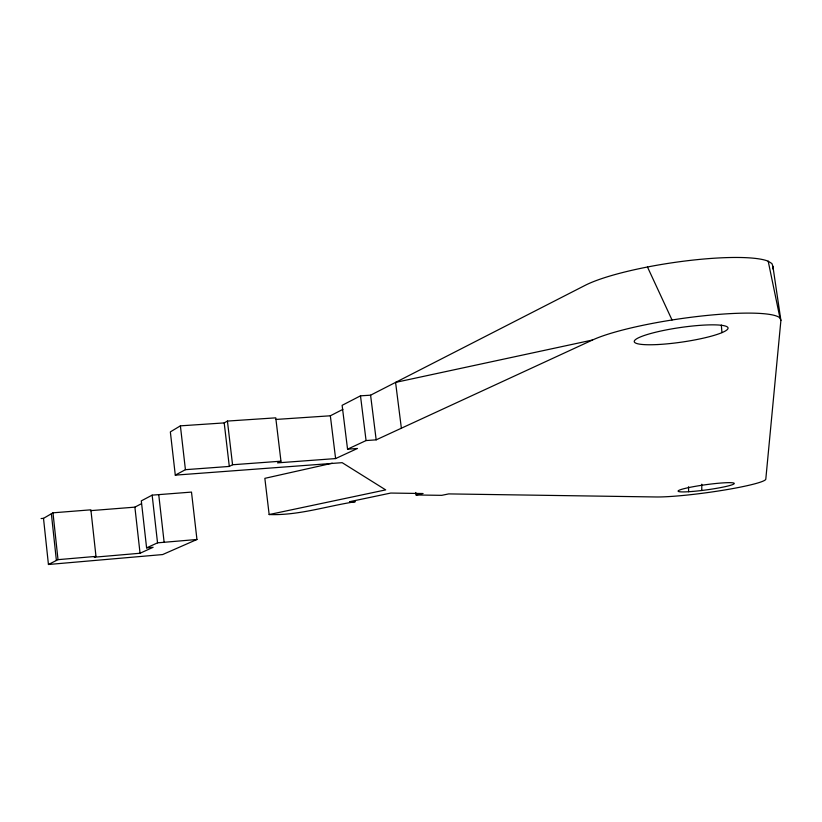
<?xml version="1.0" encoding="UTF-8"?>
<svg xmlns="http://www.w3.org/2000/svg" width="822" height="822" viewBox="0 0 822 822"><rect width="100%" height="100%" fill="white"/><g stroke="black" fill="none" stroke-linecap="round" stroke-linejoin="round"><path stroke-width="1.23" d="M701.762 490.487L701.803 484.199M772.742 268.917L772.906 266.369L771.909 263.564L768.2 261.211A100.13 17.652 -8.5 0 0 681.13 261.519A100.13 17.652 -8.5 0 0 584.987 285.429L370.588 395.187L360.488 395.834L342.127 405.328L347.552 449.192L357.488 448.463L335.602 458.573L277.538 462.868L280.96 461.193L275.76 417.843L227.427 421.07L224.201 422.909L180.398 425.847L170.349 431.889L175.292 475.137L342.168 462.673L385.682 489.891L269.154 514.541L264.848 478.342L332.273 463.218M772.906 266.369L780.9 320.405L765.806 479.072A59.996 5.528 -7.8 0 1 722.744 490.302A59.996 5.528 -7.8 0 1 655.915 496.971L448.709 493.909L441.763 495.337L416.107 494.978L415.788 492.47M43.504 518.353L52.978 512.815L90.882 509.825L95.979 556.381L94.273 557.203L140.048 553.247L153.108 547.308L146.593 547.863L141.312 500.865L152.152 495.142L191.495 492.09L196.951 539.489L162.633 554.562L48.436 564.498L43.504 518.353L41.1 518.548M175.292 475.137L185.423 469.681L229.307 466.434L232.554 464.759L280.96 461.193M90.461 510.657L134.89 507.143L141.353 503.752M276.151 419.425L330.341 415.788L342.908 409.356M48.436 564.498L58.013 559.659L95.979 556.381M347.552 449.192L366.067 440.561L376.178 439.842L592.498 340.02A100.418 15.515 -8.3 0 1 697.364 316.501A100.418 15.515 -8.3 0 1 779.955 317.95L780.9 320.405M146.593 547.863L157.536 542.849L196.951 539.489M592.498 340.02L395.577 382.394L401.372 428.211M416.107 494.978L423.083 493.529L390.748 493.056L349.669 501.687L355.258 501.739C326.56 506.105 298.407 515.651 269.154 514.541M647.479 267.016L672.036 319.994M768.2 261.211L779.955 317.95M370.588 395.187L376.178 439.842M360.488 395.834L366.067 440.561M330.341 415.788L335.602 458.573M227.427 421.07L232.554 464.759M224.201 422.909L229.307 466.434M180.398 425.847L185.423 469.681M158.738 494.628L164.133 542.284M152.152 495.142L157.536 542.849M134.89 507.143L140.048 553.247M52.978 512.815L58.013 559.659M51.375 513.75L56.389 560.481M721.336 325.07L721.932 332.591M688.548 486.747L688.62 491.731M657.949 344.531A47.388 7.316 -8.3 0 0 728.045 328.029A47.388 7.316 -8.3 0 0 657.446 331.8A47.388 7.316 -8.3 0 0 657.949 344.531M692.268 491.464A28.328 2.61 -7.8 0 0 734.272 483.459A28.328 2.61 -7.8 0 0 692.083 486.922A28.328 2.61 -7.8 0 0 692.268 491.464"/></g></svg>
